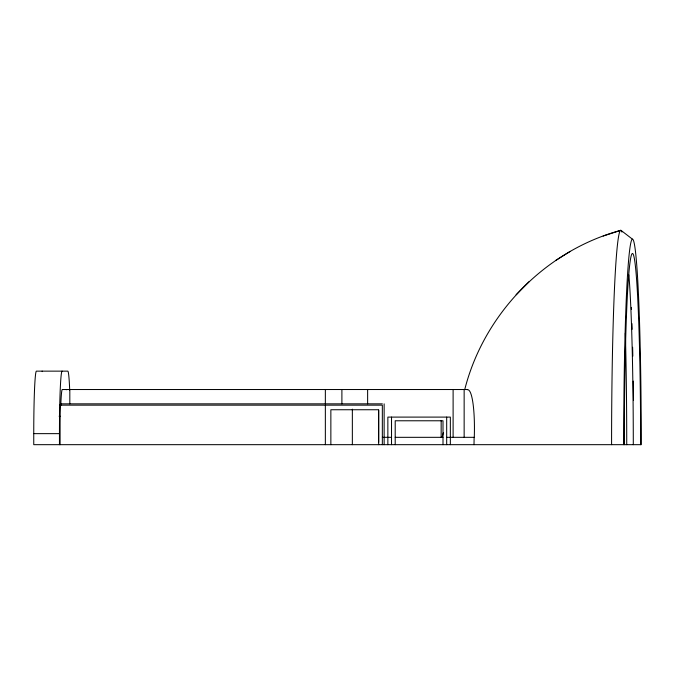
<?xml version="1.0" encoding="UTF-8"?>
<svg xmlns="http://www.w3.org/2000/svg" width="675" height="675" viewBox="0 0 675 675"><rect width="100%" height="100%" fill="white"/><g stroke="black" fill="none" stroke-linecap="round" stroke-linejoin="round"><path stroke-width="1.01" d="M378.658 442.378L378.658 410.206M474.002 444.673L474.137 437.324L446.681 437.324M60.784 405.152L60.851 403.523A47.858 2.042 -90 0 1 62.294 389.526L467.691 389.526M464.746 389.526C483.958 313.765 545.24 250.695 620.831 230.327L603.188 236.031M516.105 294.747L529.023 281.694M555.601 260.525L570.265 251.387M382.337 403.844L60.885 403.844L60.885 405.152M59.535 405.152L382.337 405.152L382.337 444.673M59.096 416.18L60.092 416.18A11.036 0.473 -90 0 1 60.497 405.262M621.278 230.572L632.467 239.186A205.495 8.775 -90 0 1 641.25 444.673L33.75 444.673L33.75 433.645L59.459 433.645A62.505 2.666 -90 0 1 62.134 371.14M382.337 437.324L391.525 437.324M395.204 437.324L442.96 437.324M464.147 389.526L464.147 437.324M453.111 389.526L453.111 437.324M450.352 444.673L450.352 417.099L387.855 417.099L387.855 444.673M446.681 417.099L446.681 444.673M443.002 444.673L443.002 420.778L395.204 420.778L395.204 444.673M441.163 420.593L441.163 437.324M391.525 417.099L391.525 444.673M384.134 403.844L384.134 444.673M378.658 444.673L378.658 409.742L330.86 409.742L330.86 444.673M367.63 389.526L367.63 403.844M352.35 409.16L352.35 444.673M341.896 389.526L341.896 403.844M325.35 389.526L325.35 403.844M325.35 405.152L325.35 444.673M69.82 389.543L69.82 403.844M60.092 416.18L60.092 444.673M59.459 433.645L59.459 444.673M33.75 433.645A62.505 2.666 -90 0 1 36.416 371.14L67.787 371.14A62.505 2.666 90 0 1 69.694 389.956M42.069 371.14A62.505 2.666 -90 0 1 42.39 371.604M66.066 389.543A47.815 2.042 90 0 1 66.268 389.77M624.316 444.673A191.185 8.159 -90 0 1 632.475 253.488A191.185 8.159 -90 0 1 640.642 444.673M628.881 274.843A191.185 8.159 -90 0 1 633.293 444.673M623.7 444.673A205.495 8.775 -90 0 1 632.475 239.178M625.337 333.104A205.875 8.707 90 0 1 626.729 444.673M631.378 307.403A200.61 8.564 -90 0 1 631.462 309.488M631.96 323.629A200.61 8.564 -90 0 1 632.138 329.332M632.618 347.254A200.61 8.564 -90 0 1 632.821 356.189M633.251 381.113A200.61 8.564 -90 0 1 633.487 400.469M611.584 444.673A214.329 9.188 -90 0 1 621.945 232.082M467.682 389.787A47.672 8.1 -88 0 1 474.28 437.316M442.125 437.366A28.409 21.516 -78.5 0 1 443.424 432.641"/></g></svg>
